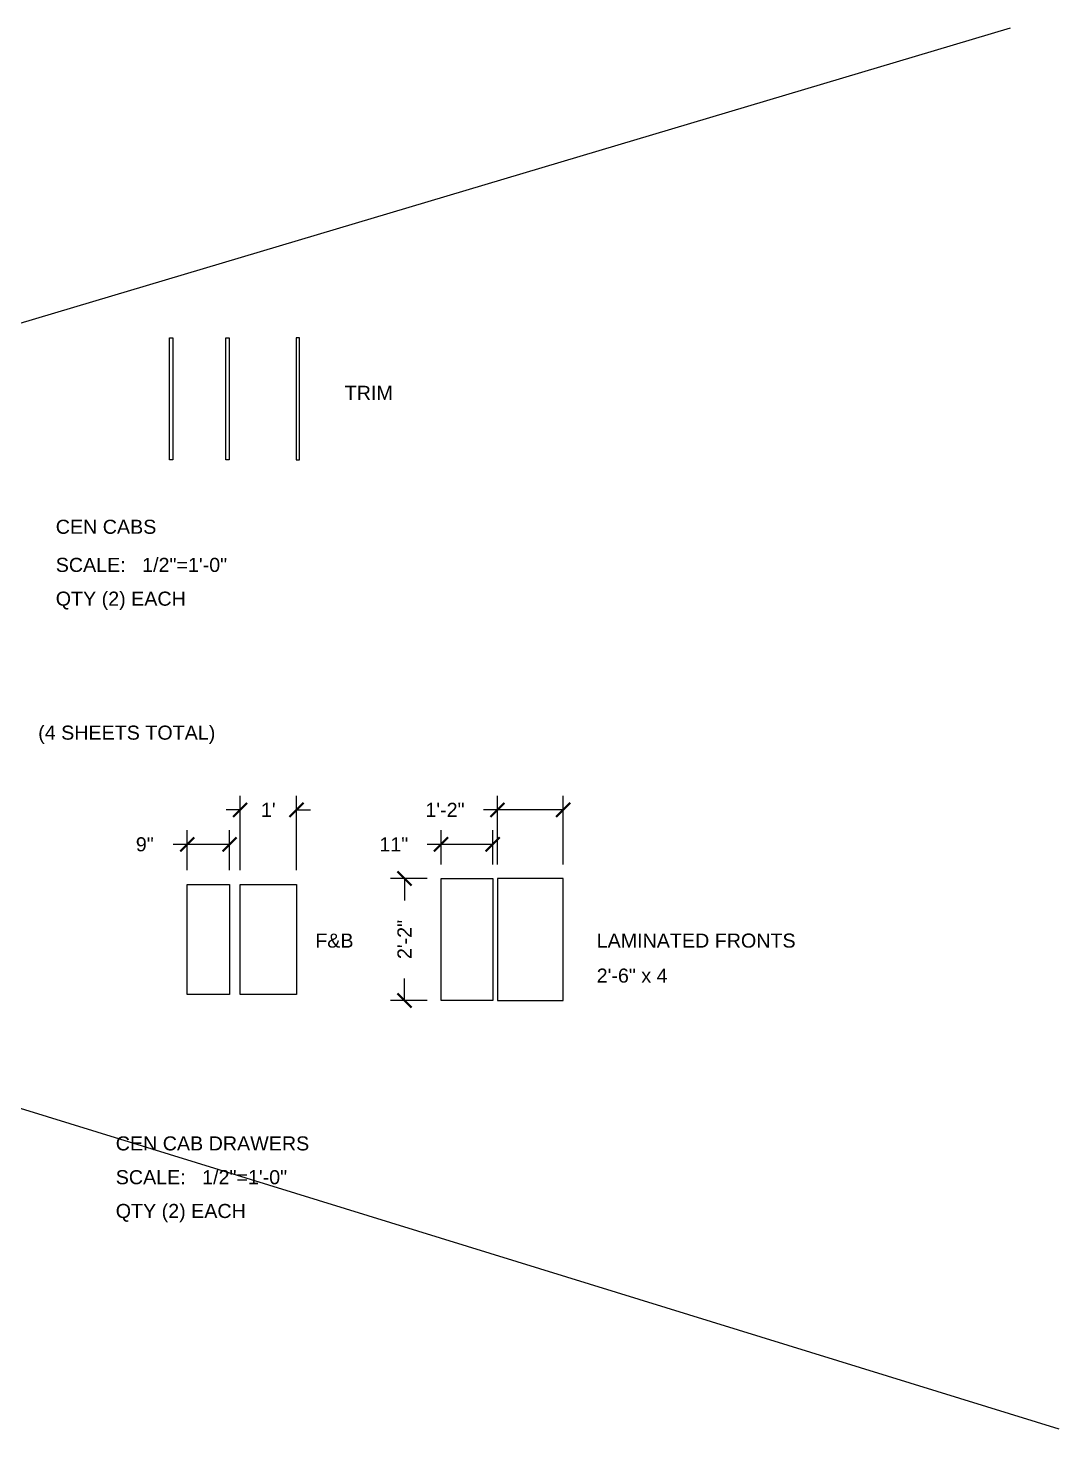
# Model space of a CAD drawing. Header units: inches. Extents: x -279 to 1033, y -836 to 289.
# Drawn here: x 813.5 to 1033.1, y -835.6 to -537.1 of the extents above; entities that cross this region are included whole.
import ezdxf

# ---------------------------------------------------------------- set-up
doc = ezdxf.new("R2010")
doc.units = ezdxf.units.IN
doc.header["$LTSCALE"] = 0.5
doc.header["$MEASUREMENT"] = 0
doc.header["$PDMODE"] = 34
doc.layers.get('0').update_dxf_attribs({"color": 1})
doc.layers.add('Dim', color=33, linetype='Continuous')
doc.layers.add('Text', color=30, linetype='Continuous')
doc.styles.add('Arial', font='ARIAL.TTF')
doc.styles.get("Standard").update_dxf_attribs({"font": 'simplex.shx'})
doc.dimstyles.get("Standard").update_dxf_attribs({"dimtxt": 0.18, "dimasz": 0.18, "dimexe": 0.0625, "dimexo": 0.0625, "dimgap": 0.09, "dimtad": 0, "dimtih": 1, "dimtoh": 1, "dimdec": 4, "dimzin": 0, "dimdsep": 46, "dimtxsty": 'Standard', "dimcen": 0.09, "dimclrt": 92, "dimadec": 0, "dimazin": 0, "dimtfac": 1, "dimtdec": 4, "dimtofl": 0, "dimtmove": 0, "dimatfit": 3, "dimfxl": 0, "dimtolj": 1, "dimtzin": 0, "dimarcsym": 0})

# ---------------------------------------------------------------- blocks, each defined once
blk = doc.blocks.new('_ArchTick')
at = {"color": 0, "linetype": 'ByBlock', "const_width": 0.15}
blk.add_lwpolyline([(-0.5, -0.5), (0.5, 0.5)], dxfattribs=at)
blk = doc.blocks.new('*D101')
at = {"layer": 'Defpoints', "color": 0}
for p in [(858.69, -703.67), (858.69, -719.55), (870.69, -719.55)]:
    blk.add_point(p, dxfattribs=at)
at = {"layer": 'Dim', "color": 0, "lineweight": -2}
for p, q in [((858.69, -716.55), (858.69, -700.67)), ((870.69, -716.55), (870.69, -700.67)), ((858.69, -703.67), (855.69, -703.67)), ((870.69, -703.67), (873.69, -703.67))]:
    blk.add_line(p, q, dxfattribs=at)
at = {"layer": 'Dim', "color": 0, "lineweight": -2, "xscale": 3, "yscale": 3, "zscale": 3}
blk.add_blockref('_ArchTick', (858.69, -703.67), dxfattribs=at)
at = {"layer": 'Dim', "color": 0, "lineweight": -2, "xscale": 3, "yscale": 3, "zscale": 3, "rotation": 180}
blk.add_blockref('_ArchTick', (870.69, -703.67), dxfattribs=at)
at = {"layer": 'Dim', "color": 92, "insert": (864.69, -703.67), "char_height": 3, "attachment_point": 5, "style": 'Arial'}
blk.add_mtext("\\A1;1'", dxfattribs=at)
blk = doc.blocks.new('*D102')
at = {"layer": 'Defpoints', "color": 0}
for p in [(847.44, -711.03), (847.44, -719.55), (856.44, -719.55)]:
    blk.add_point(p, dxfattribs=at)
at = {"layer": 'Dim', "color": 0, "lineweight": -2}
for p, q in [((847.44, -716.55), (847.44, -708.03)), ((856.44, -716.55), (856.44, -708.03)), ((847.44, -711.03), (844.44, -711.03)), ((856.44, -711.03), (847.44, -711.03))]:
    blk.add_line(p, q, dxfattribs=at)
at = {"layer": 'Dim', "color": 0, "lineweight": -2, "xscale": 3, "yscale": 3, "zscale": 3, "rotation": 180}
blk.add_blockref('_ArchTick', (847.44, -711.03), dxfattribs=at)
at = {"layer": 'Dim', "color": 0, "lineweight": -2, "xscale": 3, "yscale": 3, "zscale": 3}
blk.add_blockref('_ArchTick', (856.44, -711.03), dxfattribs=at)
at = {"layer": 'Dim', "color": 92, "insert": (838.39, -711.03), "char_height": 3, "attachment_point": 5, "style": 'Arial'}
blk.add_mtext('\\A1;9"', dxfattribs=at)
blk = doc.blocks.new('*D103')
at = {"layer": 'Defpoints', "color": 0}
for p in [(913.5, -703.67), (913.5, -718.3), (927.5, -718.3)]:
    blk.add_point(p, dxfattribs=at)
at = {"layer": 'Dim', "color": 0, "lineweight": -2}
for p, q in [((913.5, -715.3), (913.5, -700.67)), ((927.5, -715.3), (927.5, -700.67)), ((913.5, -703.67), (910.5, -703.67)), ((927.5, -703.67), (913.5, -703.67))]:
    blk.add_line(p, q, dxfattribs=at)
at = {"layer": 'Dim', "color": 0, "lineweight": -2, "xscale": 3, "yscale": 3, "zscale": 3, "rotation": 180}
blk.add_blockref('_ArchTick', (913.5, -703.67), dxfattribs=at)
at = {"layer": 'Dim', "color": 0, "lineweight": -2, "xscale": 3, "yscale": 3, "zscale": 3}
blk.add_blockref('_ArchTick', (927.5, -703.67), dxfattribs=at)
at = {"layer": 'Dim', "color": 92, "insert": (902.33, -703.67), "char_height": 3, "attachment_point": 5, "style": 'Arial'}
blk.add_mtext('\\A1;1\'-2"', dxfattribs=at)
blk = doc.blocks.new('*D104')
at = {"layer": 'Defpoints', "color": 0}
for p in [(901.5, -711.03), (901.5, -718.3), (912.5, -718.3)]:
    blk.add_point(p, dxfattribs=at)
at = {"layer": 'Dim', "color": 0, "lineweight": -2}
for p, q in [((901.5, -715.3), (901.5, -708.03)), ((912.5, -715.3), (912.5, -708.03)), ((901.5, -711.03), (898.5, -711.03)), ((912.5, -711.03), (901.5, -711.03))]:
    blk.add_line(p, q, dxfattribs=at)
at = {"layer": 'Dim', "color": 0, "lineweight": -2, "xscale": 3, "yscale": 3, "zscale": 3, "rotation": 180}
blk.add_blockref('_ArchTick', (901.5, -711.03), dxfattribs=at)
at = {"layer": 'Dim', "color": 0, "lineweight": -2, "xscale": 3, "yscale": 3, "zscale": 3}
blk.add_blockref('_ArchTick', (912.5, -711.03), dxfattribs=at)
at = {"layer": 'Dim', "color": 92, "insert": (891.43, -711.03), "char_height": 3, "attachment_point": 5, "style": 'Arial'}
blk.add_mtext('\\A1;11"', dxfattribs=at)
blk = doc.blocks.new('*D106')
at = {"layer": 'Defpoints', "color": 0}
for p in [(893.7, -718.3), (901.5, -718.3), (901.5, -744.3)]:
    blk.add_point(p, dxfattribs=at)
at = {"layer": 'Dim', "color": 0, "lineweight": -2}
for p, q in [((898.5, -718.3), (890.7, -718.3)), ((893.7, -718.3), (893.7, -722.97)), ((893.7, -744.3), (893.7, -739.64)), ((898.5, -744.3), (890.7, -744.3))]:
    blk.add_line(p, q, dxfattribs=at)
at = {"layer": 'Dim', "color": 0, "lineweight": -2, "xscale": 3, "yscale": 3, "zscale": 3}
for p, rotation in [((893.7, -718.3), 90), ((893.7, -744.3), 270)]:
    blk.add_blockref('_ArchTick', p, dxfattribs=dict(at, rotation=rotation))
at = {"layer": 'Dim', "color": 92, "insert": (893.7, -731.3), "char_height": 3, "attachment_point": 5, "rotation": 90, "style": 'Arial'}
blk.add_mtext('\\A1;2\'-2"', dxfattribs=at)

msp = doc.modelspace()

# ---------------------------------------------------------------- linework, layer by layer
for p, q in [((1022.70622, -537.05493), (98.21432, -812.93792)), ((72.69154, -538.94454), (1033.10439, -835.61324))]:
    msp.add_line(p, q)
for points in [[(843.61767, -629.07489), (843.61767, -603.07489), (844.36767, -603.07489), (844.36767, -629.07489)], [(855.61767, -629.07489), (855.61767, -603.07489), (856.36767, -603.07489), (856.36767, -629.07489)], [(871.36767, -629.07489), (871.36767, -603.07489), (870.61767, -603.07489), (870.61767, -629.07489)], [(847.43592, -743.05454), (847.43592, -719.55454), (856.43592, -719.55454), (856.43592, -743.05454)], [(858.68592, -743.05454), (858.68592, -719.55454), (870.68592, -719.55454), (870.68592, -743.05454)]]:
    msp.add_lwpolyline(points, close=True)
at = {"color": 3}
for points in [[(901.49766, -744.30454), (901.49766, -718.30454), (912.49766, -718.30454), (912.49766, -744.30454)], [(927.49766, -744.30454), (927.49766, -718.30454), (913.49766, -718.30454), (913.49766, -744.30454)]]:
    msp.add_lwpolyline(points, close=True, dxfattribs=at)

# ---------------------------------------------------------------- texts
at = {"layer": 'Text', "style": 'Arial'}
for s, p in [('TRIM', (880.97387, -616.29849)), ('CEN CABS', (819.42417, -644.84286)), ('SCALE:   1/2"=1\'-0"', (819.42417, -652.96528)), ('QTY (2) EACH', (819.42417, -660.16498)), ('(4 SHEETS TOTAL)', (815.68508, -688.71649)), ('F&B', (874.70257, -733.03383)), ('LAMINATED FRONTS', (934.63773, -733.03383)), ('2\'-6" x 4', (934.63773, -740.49198)), ('CEN CAB DRAWERS', (832.20262, -776.25459)), ('SCALE:   1/2"=1\'-0"', (832.20262, -783.4543)), ('QTY (2) EACH', (832.20262, -790.65401))]:
    msp.add_text(s, height=3, dxfattribs=at).set_placement(p)

# ---------------------------------------------------------------- dimensions: what is measured, and where the dimension line sits
at = {"layer": 'Dim'}
for base, p1, p2, picture, middle in [((858.68592, -703.66661), (870.68592, -719.55454), (858.68592, -719.55454), '*D101', (864.68592, -703.66661)), ((913.49766, -703.66661), (927.49766, -718.30454), (913.49766, -718.30454), '*D103', (902.33148, -703.66661)), ((847.43592, -711.02863), (856.43592, -719.55454), (847.43592, -719.55454), '*D102', (838.39184, -711.02863)), ((901.49766, -711.02863), (912.49766, -718.30454), (901.49766, -718.30454), '*D104', (891.42936, -711.02863))]:
    dim = msp.add_linear_dim(base=base, p1=p1, p2=p2, dimstyle='Standard', override={"dimscale": 48, "dimtxt": 0.0625, "dimasz": 0.0625, "dimtih": 0, "dimtoh": 0, "dimlunit": 4, "dimtxsty": 'Arial', "dimblk": 'ArchTick', "dimazin": 1, "dimfrac": 1}, dxfattribs=at)
    dim.commit()
    dim.dimension.update_dxf_attribs({"geometry": picture, "text_midpoint": middle})
dim = msp.add_linear_dim(base=(893.70136, -718.30454), p1=(901.49766, -744.30454), p2=(901.49766, -718.30454), angle=90, dimstyle='Standard', override={"dimscale": 48, "dimtxt": 0.0625, "dimasz": 0.0625, "dimtih": 0, "dimtoh": 0, "dimlunit": 4, "dimtxsty": 'Arial', "dimblk": 'ArchTick', "dimazin": 1, "dimfrac": 1}, dxfattribs=at)
dim.commit()
dim.dimension.update_dxf_attribs({"geometry": '*D106', "text_midpoint": (893.70136, -731.30454)})

doc.saveas('drawing.dxf')
